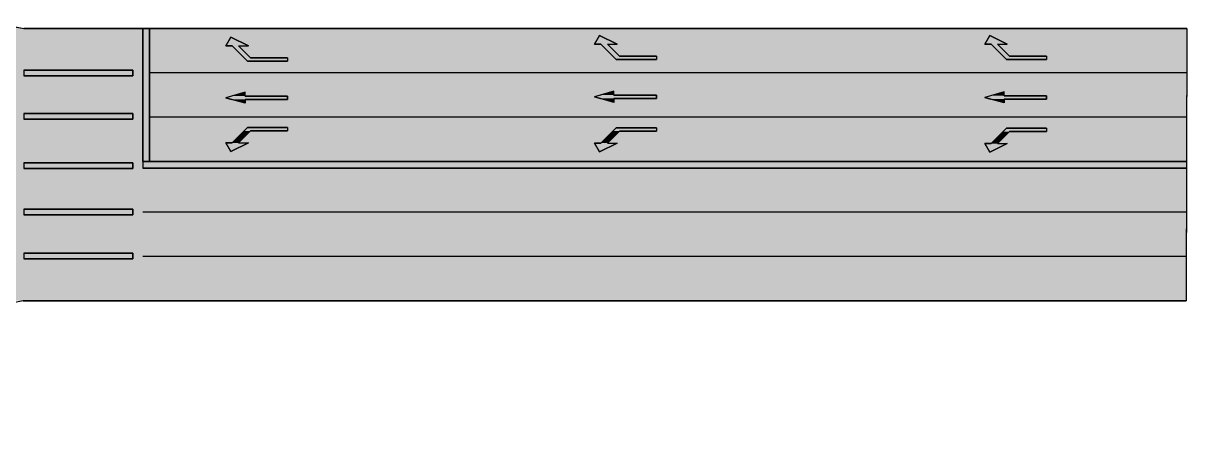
# Model space of a CAD drawing. Extents: x 57 to 1362, y 177 to 1487.
# Drawn here: x 836 to 1362, y 702 to 894 of the extents above; entities that cross this region are included whole.
import ezdxf

# ---------------------------------------------------------------- set-up
doc = ezdxf.new("R2010")
doc.units = 0
doc.layers.get('0').update_dxf_attribs({"linetype": 'CONTINUOUS'})

# ---------------------------------------------------------------- blocks, each defined once
blk = doc.blocks.new('*U121')
at = {"color": 251, "linetype": 'CONTINUOUS'}
for p, q in [((830.11, 892.69), (836.01, 891.44)), ((836.01, 891.44), (889.79, 891.44)), ((889.79, 891.44), (1361.57, 891.44)), ((1361.57, 891.44), (1361.28, 770.89)), ((835.81, 768.44), (1361.28, 768.44)), ((1361.28, 770.89), (1361.28, 768.44))]:
    blk.add_line(p, q, dxfattribs=at)
for points in [[(57.48, 892.69), (57.48, 891.44), (836.01, 891.44)], [(57.48, 891.44), (57.48, 770.89), (1361.28, 770.89)], [(836.01, 891.44), (836.01, 891.44), (889.79, 891.44)], [(889.79, 891.44), (889.79, 891.44), (1361.57, 891.44)], [(583.04, 770.89), (589.57, 768.44), (1361.28, 768.44)], [(835.81, 768.44), (835.81, 768.44), (1361.28, 768.44)]]:
    blk.add_solid(points, dxfattribs=at)
at = {"color": 251, "linetype": 'CONTINUOUS', "extrusion": (0, 0, -1)}
for points in [[(-57.48, 892.69), (-830.11, 892.69), (-836.01, 891.44)], [(-57.48, 891.44), (-1361.57, 891.44), (-1361.28, 770.89)], [(-583.04, 770.89), (-1361.28, 770.89), (-1361.28, 768.44)]]:
    blk.add_solid(points, dxfattribs=at)
blk = doc.blocks.new('*U71')
at = {"color": 255, "linetype": 'CONTINUOUS'}
for p, q in [((889.79, 891.44), (892.86, 891.44)), ((889.79, 891.44), (889.79, 831.44)), ((892.86, 891.44), (892.86, 831.44)), ((889.79, 831.44), (892.86, 831.44))]:
    blk.add_line(p, q, dxfattribs=at)
for points in [[(889.79, 891.44), (889.79, 891.44), (892.86, 891.44)], [(889.79, 891.44), (889.79, 831.44), (892.86, 831.44)], [(889.79, 831.44), (889.79, 831.44), (892.86, 831.44)]]:
    blk.add_solid(points, dxfattribs=at)
at = {"color": 255, "linetype": 'CONTINUOUS', "extrusion": (0, 0, -1)}
blk.add_solid([(-889.79, 891.44), (-892.86, 891.44), (-892.86, 831.44)], dxfattribs=at)
blk = doc.blocks.new('*U81')
at = {"color": 3, "linetype": 'CONTINUOUS'}
for p, q in [((889.79, 831.44), (1361.43, 831.44)), ((889.79, 831.44), (889.79, 828.44)), ((1361.43, 831.44), (1361.42, 828.44)), ((889.79, 828.44), (1361.42, 828.44))]:
    blk.add_line(p, q, dxfattribs=at)
for points in [[(889.79, 831.44), (889.79, 831.44), (1361.43, 831.44)], [(889.79, 831.44), (889.79, 828.44), (1361.42, 828.44)], [(889.79, 828.44), (889.79, 828.44), (1361.42, 828.44)]]:
    blk.add_solid(points, dxfattribs=at)
at = {"color": 3, "linetype": 'CONTINUOUS', "extrusion": (0, 0, -1)}
blk.add_solid([(-889.79, 831.44), (-1361.43, 831.44), (-1361.42, 828.44)], dxfattribs=at)
blk = doc.blocks.new('*U85')
at = {"color": 255, "linetype": 'CONTINUOUS'}
for p, q in [((836.01, 853.03), (885.29, 853.03)), ((836.01, 853.03), (836.01, 850.47)), ((885.29, 853.03), (885.29, 850.47)), ((836.01, 850.47), (885.29, 850.47))]:
    blk.add_line(p, q, dxfattribs=at)
for points in [[(836.01, 853.03), (836.01, 853.03), (885.29, 853.03)], [(836.01, 853.03), (836.01, 850.47), (885.29, 850.47)], [(836.01, 850.47), (836.01, 850.47), (885.29, 850.47)]]:
    blk.add_solid(points, dxfattribs=at)
at = {"color": 255, "linetype": 'CONTINUOUS', "extrusion": (0, 0, -1)}
blk.add_solid([(-836.01, 853.03), (-885.29, 853.03), (-885.29, 850.47)], dxfattribs=at)
blk = doc.blocks.new('*U90')
at = {"color": 255, "linetype": 'CONTINUOUS'}
for p, q in [((836.01, 872.72), (885.29, 872.72)), ((836.01, 872.72), (836.01, 870.16)), ((836.01, 870.16), (885.29, 870.16)), ((885.29, 872.72), (885.29, 870.16))]:
    blk.add_line(p, q, dxfattribs=at)
for points in [[(836.01, 872.72), (836.01, 872.72), (885.29, 872.72)], [(836.01, 872.72), (836.01, 870.16), (885.29, 870.16)], [(836.01, 870.16), (836.01, 870.16), (885.29, 870.16)]]:
    blk.add_solid(points, dxfattribs=at)
at = {"color": 255, "linetype": 'CONTINUOUS', "extrusion": (0, 0, -1)}
blk.add_solid([(-836.01, 872.72), (-885.29, 872.72), (-885.29, 870.16)], dxfattribs=at)
blk = doc.blocks.new('*U100')
at = {"color": 255, "linetype": 'CONTINUOUS'}
for p, q in [((836.01, 830.76), (885.29, 830.76)), ((836.01, 830.76), (836.01, 828.2)), ((885.29, 830.76), (885.29, 828.2)), ((836.01, 828.2), (885.29, 828.2))]:
    blk.add_line(p, q, dxfattribs=at)
for points in [[(836.01, 830.76), (836.01, 830.76), (885.29, 830.76)], [(836.01, 830.76), (836.01, 828.2), (885.29, 828.2)], [(836.01, 828.2), (836.01, 828.2), (885.29, 828.2)]]:
    blk.add_solid(points, dxfattribs=at)
at = {"color": 255, "linetype": 'CONTINUOUS', "extrusion": (0, 0, -1)}
blk.add_solid([(-836.01, 830.76), (-885.29, 830.76), (-885.29, 828.2)], dxfattribs=at)
blk = doc.blocks.new('*U102')
at = {"color": 255, "linetype": 'CONTINUOUS'}
for p, q in [((836.01, 809.79), (885.29, 809.79)), ((836.01, 809.79), (836.01, 807.23)), ((885.29, 809.79), (885.29, 807.23)), ((836.01, 807.23), (885.29, 807.23))]:
    blk.add_line(p, q, dxfattribs=at)
for points in [[(836.01, 809.79), (836.01, 809.79), (885.29, 809.79)], [(836.01, 809.79), (836.01, 807.23), (885.29, 807.23)], [(836.01, 807.23), (836.01, 807.23), (885.29, 807.23)]]:
    blk.add_solid(points, dxfattribs=at)
at = {"color": 255, "linetype": 'CONTINUOUS', "extrusion": (0, 0, -1)}
blk.add_solid([(-836.01, 809.79), (-885.29, 809.79), (-885.29, 807.23)], dxfattribs=at)
blk = doc.blocks.new('*U104')
at = {"color": 255, "linetype": 'CONTINUOUS'}
for p, q in [((836.01, 789.86), (885.29, 789.86)), ((836.01, 789.86), (836.01, 787.3)), ((885.29, 789.86), (885.29, 787.3)), ((836.01, 787.3), (885.29, 787.3))]:
    blk.add_line(p, q, dxfattribs=at)
for points in [[(836.01, 789.86), (836.01, 789.86), (885.29, 789.86)], [(836.01, 789.86), (836.01, 787.3), (885.29, 787.3)], [(836.01, 787.3), (836.01, 787.3), (885.29, 787.3)]]:
    blk.add_solid(points, dxfattribs=at)
at = {"color": 255, "linetype": 'CONTINUOUS', "extrusion": (0, 0, -1)}
blk.add_solid([(-836.01, 789.86), (-885.29, 789.86), (-885.29, 787.3)], dxfattribs=at)
blk = doc.blocks.new('*U115')
at = {"color": 255, "linetype": 'CONTINUOUS'}
for p, q in [((929.57, 887.56), (927.3, 883.65)), ((927.3, 883.65), (930.2, 883.65)), ((937.52, 883.65), (929.57, 887.56)), ((930.2, 883.65), (935.62, 878.23)), ((933.1, 883.65), (937.52, 883.65)), ((933.1, 883.65), (938.53, 878.23)), ((1096.22, 888.33), (1093.95, 884.42)), ((1093.95, 884.42), (1096.85, 884.42)), ((1104.17, 884.42), (1096.22, 888.33)), ((1096.85, 884.42), (1102.28, 879)), ((1099.75, 884.42), (1104.17, 884.42)), ((1099.75, 884.42), (1105.18, 879)), ((1272.53, 888.33), (1270.26, 884.42)), ((1270.26, 884.42), (1273.16, 884.42)), ((1280.48, 884.42), (1272.53, 888.33)), ((1273.16, 884.42), (1278.58, 879)), ((1276.06, 884.42), (1280.48, 884.42)), ((1276.06, 884.42), (1281.48, 879)), ((935.62, 878.23), (937.14, 876.72)), ((938.53, 878.23), (955.28, 878.23)), ((955.28, 878.23), (955.28, 876.72)), ((1102.28, 879), (1103.79, 877.49)), ((1105.18, 879), (1121.93, 879)), ((1121.93, 879), (1121.93, 877.49)), ((1278.58, 879), (1280.1, 877.49)), ((1281.48, 879), (1298.24, 879)), ((1298.24, 879), (1298.24, 877.49)), ((937.14, 876.72), (955.28, 876.72)), ((1103.79, 877.49), (1121.93, 877.49)), ((1280.1, 877.49), (1298.24, 877.49)), ((936.05, 862.69), (929.95, 860.95)), ((936.05, 860.95), (936.05, 862.69)), ((1102.7, 863.12), (1096.6, 861.38)), ((1102.7, 861.38), (1102.7, 863.12)), ((1279.01, 862.87), (1272.91, 861.13)), ((1279.01, 861.13), (1279.01, 862.87)), ((929.95, 860.95), (927.3, 860.19)), ((927.3, 860.19), (929.95, 859.44)), ((936.05, 857.7), (929.95, 859.44)), ((936.05, 860.95), (955.28, 860.95)), ((936.05, 859.44), (955.28, 859.44)), ((936.05, 859.44), (936.05, 857.7)), ((955.28, 860.95), (955.28, 860.19)), ((955.28, 860.19), (955.28, 859.44)), ((1096.6, 861.38), (1093.95, 860.62)), ((1093.95, 860.62), (1096.6, 859.87)), ((1102.7, 858.13), (1096.6, 859.87)), ((1102.7, 861.38), (1121.93, 861.38)), ((1102.7, 859.87), (1121.93, 859.87)), ((1102.7, 859.87), (1102.7, 858.13)), ((1121.93, 861.38), (1121.93, 860.62)), ((1121.93, 860.62), (1121.93, 859.87)), ((1272.91, 861.13), (1270.26, 860.38)), ((1270.26, 860.38), (1272.91, 859.62)), ((1279.01, 857.88), (1272.91, 859.62)), ((1279.01, 861.13), (1298.24, 861.13)), ((1279.01, 859.62), (1298.24, 859.62)), ((1279.01, 859.62), (1279.01, 857.88)), ((1298.24, 861.13), (1298.24, 860.38)), ((1298.24, 860.38), (1298.24, 859.62)), ((937.14, 846.69), (935.62, 845.18)), ((937.14, 846.69), (955.28, 846.69)), ((955.28, 846.69), (955.28, 845.18)), ((1103.79, 846.63), (1102.28, 845.12)), ((1103.79, 846.63), (1121.93, 846.63)), ((1121.93, 846.63), (1121.93, 845.12)), ((935.62, 845.18), (930.2, 839.76)), ((938.53, 845.18), (933.1, 839.76)), ((938.53, 845.18), (955.28, 845.18)), ((1102.28, 845.12), (1096.85, 839.7)), ((1105.18, 845.12), (1099.75, 839.7)), ((1105.18, 845.12), (1121.93, 845.12)), ((1278.58, 844.88), (1273.16, 839.46)), ((1281.48, 844.88), (1276.06, 839.46)), ((1280.1, 846.4), (1278.58, 844.88)), ((1280.1, 846.4), (1298.24, 846.4)), ((1281.48, 844.88), (1298.24, 844.88)), ((1298.24, 846.4), (1298.24, 844.88)), ((927.3, 839.76), (930.2, 839.76)), ((929.57, 835.85), (927.3, 839.76)), ((937.52, 839.76), (929.57, 835.85)), ((933.1, 839.76), (937.52, 839.76)), ((1093.95, 839.7), (1096.85, 839.7)), ((1096.22, 835.79), (1093.95, 839.7)), ((1104.17, 839.7), (1096.22, 835.79)), ((1099.75, 839.7), (1104.17, 839.7)), ((1270.26, 839.46), (1273.16, 839.46)), ((1272.53, 835.56), (1270.26, 839.46)), ((1280.48, 839.46), (1272.53, 835.56)), ((1276.06, 839.46), (1280.48, 839.46))]:
    blk.add_line(p, q, dxfattribs=at)
for points in [[(929.57, 887.56), (927.3, 883.65), (937.52, 883.65)], [(927.3, 883.65), (927.3, 883.65), (930.2, 883.65)], [(930.2, 883.65), (935.62, 878.23), (938.53, 878.23)], [(933.1, 883.65), (933.1, 883.65), (937.52, 883.65)], [(1096.22, 888.33), (1093.95, 884.42), (1104.17, 884.42)], [(1093.95, 884.42), (1093.95, 884.42), (1096.85, 884.42)], [(1096.85, 884.42), (1102.28, 879), (1105.18, 879)], [(1099.75, 884.42), (1099.75, 884.42), (1104.17, 884.42)], [(1272.53, 888.33), (1270.26, 884.42), (1280.48, 884.42)], [(1270.26, 884.42), (1270.26, 884.42), (1273.16, 884.42)], [(1273.16, 884.42), (1278.58, 879), (1281.48, 879)], [(1276.06, 884.42), (1276.06, 884.42), (1280.48, 884.42)], [(935.62, 878.23), (937.14, 876.72), (955.28, 876.72)], [(938.53, 878.23), (938.53, 878.23), (955.28, 878.23)], [(1102.28, 879), (1103.79, 877.49), (1121.93, 877.49)], [(1105.18, 879), (1105.18, 879), (1121.93, 879)], [(1278.58, 879), (1280.1, 877.49), (1298.24, 877.49)], [(1281.48, 879), (1281.48, 879), (1298.24, 879)], [(937.14, 876.72), (937.14, 876.72), (955.28, 876.72)], [(1103.79, 877.49), (1103.79, 877.49), (1121.93, 877.49)], [(1280.1, 877.49), (1280.1, 877.49), (1298.24, 877.49)], [(936.05, 862.69), (929.95, 860.95), (936.05, 860.95)], [(1102.7, 863.12), (1096.6, 861.38), (1102.7, 861.38)], [(1279.01, 862.87), (1272.91, 861.13), (1279.01, 861.13)], [(929.95, 860.95), (927.3, 860.19), (955.28, 860.19)], [(927.3, 860.19), (929.95, 859.44), (955.28, 859.44)], [(936.05, 860.95), (936.05, 860.95), (955.28, 860.95)], [(936.05, 859.44), (936.05, 859.44), (955.28, 859.44)], [(1096.6, 861.38), (1093.95, 860.62), (1121.93, 860.62)], [(1093.95, 860.62), (1096.6, 859.87), (1121.93, 859.87)], [(1102.7, 861.38), (1102.7, 861.38), (1121.93, 861.38)], [(1102.7, 859.87), (1102.7, 859.87), (1121.93, 859.87)], [(1272.91, 861.13), (1270.26, 860.38), (1298.24, 860.38)], [(1270.26, 860.38), (1272.91, 859.62), (1298.24, 859.62)], [(1279.01, 861.13), (1279.01, 861.13), (1298.24, 861.13)], [(1279.01, 859.62), (1279.01, 859.62), (1298.24, 859.62)], [(937.14, 846.69), (935.62, 845.18), (955.28, 845.18)], [(937.14, 846.69), (937.14, 846.69), (955.28, 846.69)], [(1103.79, 846.63), (1102.28, 845.12), (1121.93, 845.12)], [(1103.79, 846.63), (1103.79, 846.63), (1121.93, 846.63)], [(935.62, 845.18), (930.2, 839.76), (933.1, 839.76)], [(938.53, 845.18), (938.53, 845.18), (955.28, 845.18)], [(1102.28, 845.12), (1096.85, 839.7), (1099.75, 839.7)], [(1105.18, 845.12), (1105.18, 845.12), (1121.93, 845.12)], [(1278.58, 844.88), (1273.16, 839.46), (1276.06, 839.46)], [(1280.1, 846.4), (1278.58, 844.88), (1298.24, 844.88)], [(1280.1, 846.4), (1280.1, 846.4), (1298.24, 846.4)], [(1281.48, 844.88), (1281.48, 844.88), (1298.24, 844.88)], [(927.3, 839.76), (927.3, 839.76), (930.2, 839.76)], [(933.1, 839.76), (933.1, 839.76), (937.52, 839.76)], [(1093.95, 839.7), (1093.95, 839.7), (1096.85, 839.7)], [(1099.75, 839.7), (1099.75, 839.7), (1104.17, 839.7)], [(1270.26, 839.46), (1270.26, 839.46), (1273.16, 839.46)], [(1276.06, 839.46), (1276.06, 839.46), (1280.48, 839.46)]]:
    blk.add_solid(points, dxfattribs=at)
at = {"color": 255, "linetype": 'CONTINUOUS', "extrusion": (0, 0, -1)}
for points in [[(-930.2, 883.65), (-933.1, 883.65), (-938.53, 878.23)], [(-1096.85, 884.42), (-1099.75, 884.42), (-1105.18, 879)], [(-1273.16, 884.42), (-1276.06, 884.42), (-1281.48, 879)], [(-935.62, 878.23), (-955.28, 878.23), (-955.28, 876.72)], [(-1102.28, 879), (-1121.93, 879), (-1121.93, 877.49)], [(-1278.58, 879), (-1298.24, 879), (-1298.24, 877.49)], [(-927.3, 860.19), (-955.28, 860.19), (-955.28, 859.44)], [(-929.95, 860.95), (-955.28, 860.95), (-955.28, 860.19)], [(-929.95, 859.44), (-936.05, 859.44), (-936.05, 857.7)], [(-1093.95, 860.62), (-1121.93, 860.62), (-1121.93, 859.87)], [(-1096.6, 861.38), (-1121.93, 861.38), (-1121.93, 860.62)], [(-1096.6, 859.87), (-1102.7, 859.87), (-1102.7, 858.13)], [(-1270.26, 860.38), (-1298.24, 860.38), (-1298.24, 859.62)], [(-1272.91, 861.13), (-1298.24, 861.13), (-1298.24, 860.38)], [(-1272.91, 859.62), (-1279.01, 859.62), (-1279.01, 857.88)], [(-937.14, 846.69), (-955.28, 846.69), (-955.28, 845.18)], [(-1103.79, 846.63), (-1121.93, 846.63), (-1121.93, 845.12)], [(-935.62, 845.18), (-938.53, 845.18), (-933.1, 839.76)], [(-1102.28, 845.12), (-1105.18, 845.12), (-1099.75, 839.7)], [(-1278.58, 844.88), (-1281.48, 844.88), (-1276.06, 839.46)], [(-1280.1, 846.4), (-1298.24, 846.4), (-1298.24, 844.88)], [(-927.3, 839.76), (-937.52, 839.76), (-929.57, 835.85)], [(-1093.95, 839.7), (-1104.17, 839.7), (-1096.22, 835.79)], [(-1270.26, 839.46), (-1280.48, 839.46), (-1272.53, 835.56)]]:
    blk.add_solid(points, dxfattribs=at)

msp = doc.modelspace()

# ---------------------------------------------------------------- linework, layer by layer
at = {"color": 255}
for p, q in [((889.79, 891.44), (836.01, 891.44)), ((1361.57, 891.44), (889.79, 891.44)), ((892.86, 891.44), (889.79, 891.44)), ((889.79, 831.44), (889.79, 891.44)), ((892.86, 831.44), (892.86, 891.44)), ((1361.57, 891.44), (1361.28, 768.44)), ((927.3, 883.65), (929.57, 887.56)), ((930.2, 883.65), (927.3, 883.65)), ((929.57, 887.56), (937.52, 883.65)), ((937.14, 876.72), (930.2, 883.65)), ((938.53, 878.23), (933.1, 883.65)), ((933.1, 883.65), (937.52, 883.65)), ((1093.95, 884.42), (1096.22, 888.33)), ((1096.85, 884.42), (1093.95, 884.42)), ((1096.22, 888.33), (1104.17, 884.42)), ((1103.79, 877.49), (1096.85, 884.42)), ((1105.18, 879), (1099.75, 884.42)), ((1099.75, 884.42), (1104.17, 884.42)), ((1270.26, 884.42), (1272.53, 888.33)), ((1273.16, 884.42), (1270.26, 884.42)), ((1272.53, 888.33), (1280.48, 884.42)), ((1280.1, 877.49), (1273.16, 884.42)), ((1281.48, 879), (1276.06, 884.42)), ((1276.06, 884.42), (1280.48, 884.42)), ((955.28, 878.23), (938.53, 878.23)), ((955.28, 878.23), (955.28, 876.72)), ((1121.93, 879), (1105.18, 879)), ((1121.93, 879), (1121.93, 877.49)), ((1298.24, 879), (1281.48, 879)), ((1298.24, 879), (1298.24, 877.49)), ((955.28, 876.72), (937.14, 876.72)), ((1121.93, 877.49), (1103.79, 877.49)), ((1298.24, 877.49), (1280.1, 877.49)), ((885.29, 872.72), (836.01, 872.72)), ((836.01, 872.72), (836.01, 870.16)), ((885.29, 870.16), (836.01, 870.16)), ((885.29, 870.16), (885.29, 872.72)), ((1361.52, 871.44), (892.86, 871.44)), ((936.05, 862.69), (927.3, 860.19)), ((936.05, 860.95), (936.05, 862.69)), ((1102.7, 863.12), (1093.95, 860.62)), ((1102.7, 861.38), (1102.7, 863.12)), ((1279.01, 862.87), (1270.26, 860.38)), ((1279.01, 861.13), (1279.01, 862.87)), ((936.05, 857.7), (927.3, 860.19)), ((955.28, 860.95), (936.05, 860.95)), ((955.28, 859.44), (936.05, 859.44)), ((936.05, 859.44), (936.05, 857.7)), ((955.28, 859.44), (955.28, 860.95)), ((1102.7, 858.13), (1093.95, 860.62)), ((1121.93, 861.38), (1102.7, 861.38)), ((1121.93, 859.87), (1102.7, 859.87)), ((1102.7, 859.87), (1102.7, 858.13)), ((1121.93, 859.87), (1121.93, 861.38)), ((1279.01, 857.88), (1270.26, 860.38)), ((1298.24, 861.13), (1279.01, 861.13)), ((1298.24, 859.62), (1279.01, 859.62)), ((1279.01, 859.62), (1279.01, 857.88)), ((1298.24, 859.62), (1298.24, 861.13)), ((885.29, 853.03), (836.01, 853.03)), ((836.01, 853.03), (836.01, 850.47)), ((885.29, 850.47), (885.29, 853.03)), ((885.29, 850.47), (836.01, 850.47)), ((1361.48, 851.44), (892.86, 851.44)), ((937.14, 846.69), (930.2, 839.76)), ((955.28, 846.69), (937.14, 846.69)), ((955.28, 846.69), (955.28, 845.18)), ((1103.79, 846.63), (1096.85, 839.7)), ((1121.93, 846.63), (1103.79, 846.63)), ((1121.93, 846.63), (1121.93, 845.12)), ((938.53, 845.18), (933.1, 839.76)), ((955.28, 845.18), (938.53, 845.18)), ((1105.18, 845.12), (1099.75, 839.7)), ((1121.93, 845.12), (1105.18, 845.12)), ((1280.1, 846.4), (1273.16, 839.46)), ((1281.48, 844.88), (1276.06, 839.46)), ((1298.24, 846.4), (1280.1, 846.4)), ((1298.24, 844.88), (1281.48, 844.88)), ((1298.24, 846.4), (1298.24, 844.88)), ((930.2, 839.76), (927.3, 839.76)), ((927.3, 839.76), (929.57, 835.85)), ((929.57, 835.85), (937.52, 839.76)), ((933.1, 839.76), (937.52, 839.76)), ((1096.85, 839.7), (1093.95, 839.7)), ((1093.95, 839.7), (1096.22, 835.79)), ((1096.22, 835.79), (1104.17, 839.7)), ((1099.75, 839.7), (1104.17, 839.7)), ((1273.16, 839.46), (1270.26, 839.46)), ((1270.26, 839.46), (1272.53, 835.56)), ((1272.53, 835.56), (1280.48, 839.46)), ((1276.06, 839.46), (1280.48, 839.46)), ((885.29, 830.76), (836.01, 830.76)), ((836.01, 830.76), (836.01, 828.2)), ((885.29, 828.2), (885.29, 830.76)), ((1361.43, 831.44), (889.79, 831.44)), ((889.79, 831.44), (892.86, 831.44)), ((889.79, 831.44), (889.79, 828.44)), ((1361.43, 831.44), (1361.42, 828.44)), ((885.29, 828.2), (836.01, 828.2)), ((1361.42, 828.44), (889.79, 828.44)), ((885.29, 809.79), (836.01, 809.79)), ((836.01, 809.79), (836.01, 807.23)), ((885.29, 807.23), (885.29, 809.79)), ((885.29, 807.23), (836.01, 807.23)), ((1361.57, 808.44), (889.79, 808.44)), ((885.29, 789.86), (836.01, 789.86)), ((836.01, 789.86), (836.01, 787.3)), ((885.29, 787.3), (885.29, 789.86)), ((885.29, 787.3), (836.01, 787.3)), ((1361.33, 788.44), (889.79, 788.44)), ((1361.28, 768.44), (835.81, 768.44))]:
    msp.add_line(p, q, dxfattribs=at)
msp.add_line((892.86, 831.44), (889.79, 831.44))
for centre, radius, start, end in [((849.05, 967.34), 77.01, 183.9924, 260.2485), ((849.83, 691.31), 78.39, 100.299, 171.8643)]:
    msp.add_arc(centre, radius, start, end, dxfattribs=at)

# ---------------------------------------------------------------- block references
at = {"color": 251, "linetype": 'CONTINUOUS'}
msp.add_blockref('*U121', (0, 0), dxfattribs=at)
at = {"color": 255, "linetype": 'CONTINUOUS'}
for name in ['*U115', '*U71', '*U90', '*U85', '*U100', '*U102', '*U104']:
    msp.add_blockref(name, (0, 0), dxfattribs=at)
at = {"color": 3, "linetype": 'CONTINUOUS'}
msp.add_blockref('*U81', (0, 0), dxfattribs=at)

doc.saveas('drawing.dxf')
